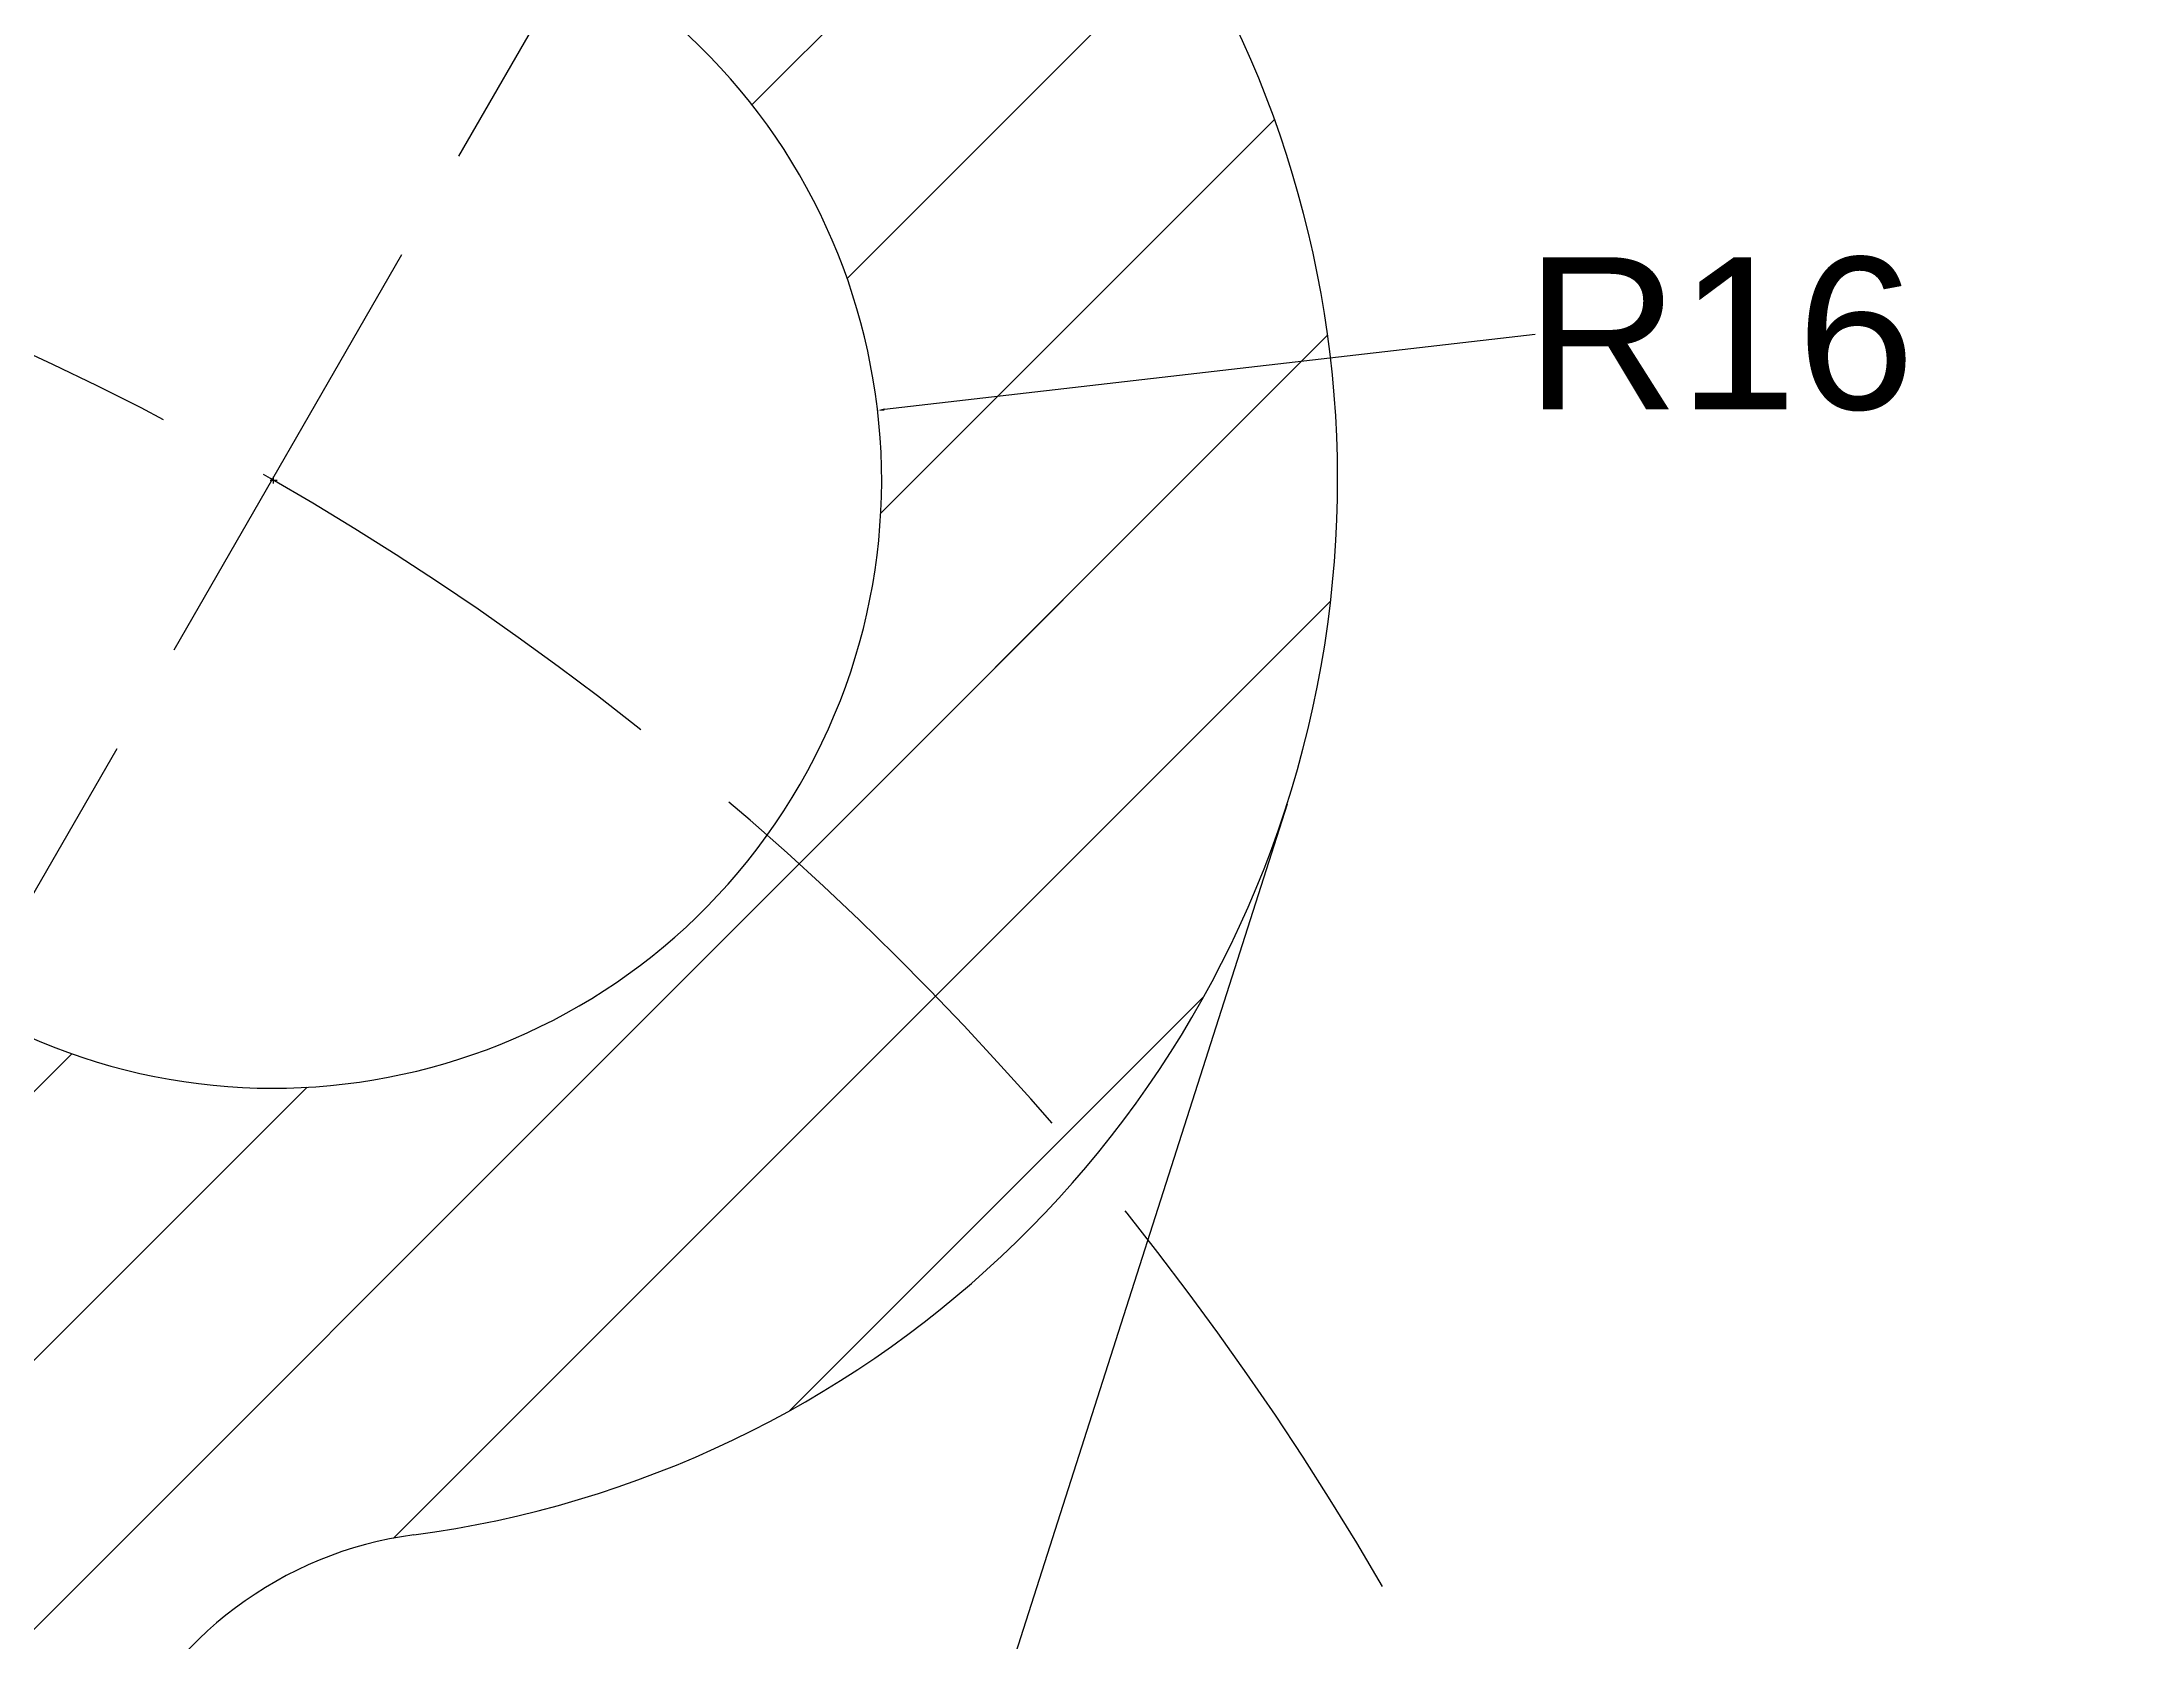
# Model space of a CAD drawing. Header units: inches. Extents: x 1 to 194, y -37 to 240.
# Drawn here: x 123.9 to 179.2, y 158.7 to 200.8 of the extents above; entities that cross this region are included whole.
import ezdxf

# ---------------------------------------------------------------- set-up
doc = ezdxf.new("R2010")
doc.units = ezdxf.units.IN
doc.header["$MEASUREMENT"] = 0
doc.linetypes.add('ACAD_ISO02W100', pattern=[15, 12, -3])
doc.layers.add('Dim', color=50, linetype='Continuous')
doc.layers.add('Dotted Line', color=70, linetype='ACAD_ISO02W100')
doc.styles.get("Standard").update_dxf_attribs({"font": 'arial.ttf'})
doc.dimstyles.get("Standard").update_dxf_attribs({"dimtxt": 0.18, "dimasz": 0.18, "dimexe": 0.18, "dimexo": 0.0625, "dimgap": 0.09, "dimtad": 0, "dimtih": 1, "dimtoh": 1, "dimdec": 4, "dimzin": 0, "dimdsep": 46, "dimtxsty": 'Standard', "dimcen": 0.09, "dimadec": 0, "dimazin": 0, "dimtfac": 1, "dimtdec": 4, "dimtofl": 0, "dimtmove": 0, "dimatfit": 3, "dimfxl": 1, "dimtolj": 1, "dimtzin": 0, "dimarcsym": 0})

# ---------------------------------------------------------------- blocks, each defined once
blk = doc.blocks.new('*D1')
at = {"layer": 'Defpoints', "color": 0, "transparency": 16777216}
for p in [(145.894, 191.118), (130, 189.282)]:
    blk.add_point(p, dxfattribs=at)
at = {"layer": 'Dim', "color": 0, "lineweight": -2, "transparency": 16777216}
for p, q in [((163.203, 193.118), (146.073, 191.139)), ((129.91, 189.282), (130.09, 189.282)), ((130, 189.192), (130, 189.372))]:
    blk.add_line(p, q, dxfattribs=at)
at = {"layer": 'Dim', "color": 0, "transparency": 16777216}
blk.add_solid([(146.07, 191.169), (146.077, 191.109), (145.894, 191.118)], dxfattribs=at)
at = {"layer": 'Dim', "color": 0, "transparency": 16777216, "insert": (168.07, 193.118), "char_height": 0.18, "attachment_point": 5}
blk.add_mtext('\\A1;{\\H22.22222x;R16}', dxfattribs=at)
blk = doc.blocks.new('*D9')
at = {"layer": 'Defpoints', "color": 0, "transparency": 16777216}
for p in [(90, 239.916), (24.422, 233.601), (114.925, -21.533), (179.171, -34.656), (90, -36.628)]:
    blk.add_point(p, dxfattribs=at)
at = {"layer": 'Dim', "color": 0, "lineweight": -2, "transparency": 16777216}
for start, end in [(286.65321, 299.90748), (270.0718, 283.33891)]:
    blk.add_arc((90, 119.922), 143.634, start, end, dxfattribs=at)
at = {"layer": 'Dim', "color": 0, "transparency": 16777216}
for points in [[(161.601, -4.559), (161.631, -4.611), (161.772, -4.495)], [(90.18, -23.742), (90.18, -23.682), (90, -23.712)]]:
    blk.add_solid(points, dxfattribs=at)
at = {"layer": 'Dim', "color": 0, "transparency": 16777216, "insert": (127.15, -18.825), "char_height": 0.18, "attachment_point": 5}
blk.add_mtext('\\A1;{\\H22.22222x;30°}', dxfattribs=at)
blk = doc.blocks.new('*D10')
at = {"layer": 'Defpoints', "color": 0, "transparency": 16777216}
for p in [(90, 239.916), (155.842, 234.191), (40.862, -15.166), (0.67, -34.926), (90, -36.628)]:
    blk.add_point(p, dxfattribs=at)
at = {"layer": 'Dim', "color": 0, "lineweight": -2, "transparency": 16777216}
for start, end in [(240.10408, 253.35483), (256.66474, 269.92829)]:
    blk.add_arc((90, 120), 143.82, start, end, dxfattribs=at)
at = {"layer": 'Dim', "color": 0, "transparency": 16777216}
for points in [[(18.301, -4.709), (18.331, -4.657), (18.16, -4.593)], [(89.82, -23.79), (89.82, -23.85), (90, -23.821)]]:
    blk.add_solid(points, dxfattribs=at)
at = {"layer": 'Dim', "color": 0, "transparency": 16777216, "insert": (52.816, -18.931), "char_height": 0.18, "attachment_point": 5}
blk.add_mtext('\\A1;{\\H22.22222x;30°}', dxfattribs=at)

msp = doc.modelspace()

# ---------------------------------------------------------------- hatches: boundary and pattern name
h = msp.add_hatch()
h.set_pattern_fill('ANSI31', color=256, scale=40)
h.paths.add_polyline_path([(126.82363, 145.86543, -0.56297542), (133.68912, 161.52612, 0.1869208), (151.42452, 171.25455, 0.03788729), (142.98695, 179.93649, -0.38517039), (122, 175.42563, 0.1316525), (90, 184), (90, 133, -0.41421356), (103, 120), (135, 120, 0.15429323)])
h.paths.add_polyline_path([(144, 213.53074, 0.1316525), (90, 228), (90, 216, -0.1316525), (138, 203.13844, -0.44386569), (142.98695, 179.93649, -0.03788729), (151.42452, 171.25455, 0.46672556)])
h.paths.add_polyline_path([(90, 216), (90, 228, 0.1316525), (36, 213.53074, 0.46672556), (28.57548, 171.25455, -0.03788729), (37.01305, 179.93649, -0.44386569), (42, 203.13844, -0.1316525)])
h.paths.add_polyline_path([(37.01305, 60.06351, -0.03788729), (28.57548, 68.74545, 0.46672556), (36, 26.46926, 0.1316525), (90, 12), (90, 24, -0.1316525), (42, 36.86156, -0.44386569)])
h.paths.add_polyline_path([(144, 26.46926, 0.46672556), (151.42452, 68.74545, -0.03788729), (142.98695, 60.06351, -0.44386569), (138, 36.86156, -0.1316525), (90, 24), (90, 12, 0.1316525)])
h = msp.add_hatch()
h.set_pattern_fill('ANSI31', color=256, scale=40)
h.paths.add_polyline_path([(53.17637, 145.86543, 0.56297542), (46.31088, 161.52612, -0.1869208), (28.57548, 171.25455, -0.03788729), (37.01305, 179.93649, 0.38517039), (58, 175.42563, -0.1316525), (90, 184), (90, 133, 0.41421356), (77, 120), (45, 120, -0.15429323)])
h.paths.add_polyline_path([(36, 213.53074, -0.1316525), (90, 228), (90, 216, 0.1316525), (42, 203.13844, 0.44386569), (37.01305, 179.93649, 0.03788729), (28.57548, 171.25455, -0.46672556)])
h.paths.add_polyline_path([(90, 216), (90, 228, -0.1316525), (144, 213.53074, -0.46672556), (151.42452, 171.25455, 0.03788729), (142.98695, 179.93649, 0.44386569), (138, 203.13844, 0.1316525)])
h.paths.add_polyline_path([(142.98695, 60.06351, 0.03788729), (151.42452, 68.74545, -0.46672556), (144, 26.46926, -0.1316525), (90, 12), (90, 24, 0.1316525), (138, 36.86156, 0.44386569)])
h.paths.add_polyline_path([(36, 26.46926, -0.46672556), (28.57548, 68.74545, 0.03788729), (37.01305, 60.06351, 0.44386569), (42, 36.86156, 0.1316525), (90, 24), (90, 12, -0.1316525)])
h = msp.add_hatch()
h.set_pattern_fill('ANSI31', color=256, scale=40)
h.paths.add_polyline_path([(126.82363, 94.13457, 0.56297542), (133.68912, 78.47388, -0.1869208), (151.42452, 68.74545, -0.03788729), (142.98695, 60.06351, 0.38517039), (122, 64.57437, -0.1316525), (90, 56), (90, 107, 0.41421356), (103, 120), (135, 120, -0.15429323)])
h.paths.add_polyline_path([(144, 26.46926, -0.1316525), (90, 12), (90, 24, 0.1316525), (138, 36.86156, 0.44386569), (142.98695, 60.06351, 0.03788729), (151.42452, 68.74545, -0.46672556)])
h.paths.add_polyline_path([(90, 24), (90, 12, -0.1316525), (36, 26.46926, -0.46672556), (28.57548, 68.74545, 0.03788729), (37.01305, 60.06351, 0.44386569), (42, 36.86156, 0.1316525)])
h.paths.add_polyline_path([(37.01305, 179.93649, 0.03788729), (28.57548, 171.25455, -0.46672556), (36, 213.53074, -0.1316525), (90, 228), (90, 216, 0.1316525), (42, 203.13844, 0.44386569)])
h.paths.add_polyline_path([(144, 213.53074, -0.46672556), (151.42452, 171.25455, 0.03788729), (142.98695, 179.93649, 0.44386569), (138, 203.13844, 0.1316525), (90, 216), (90, 228, -0.1316525)])
h = msp.add_hatch()
h.set_pattern_fill('ANSI31', color=256, scale=40)
h.paths.add_polyline_path([(53.17637, 94.13457, -0.56297542), (46.31088, 78.47388, 0.1869208), (28.57548, 68.74545, 0.03788729), (37.01305, 60.06351, -0.38517039), (58, 64.57437, 0.1316525), (90, 56), (90, 107, -0.41421356), (77, 120), (45, 120, 0.15429323)])
h.paths.add_polyline_path([(36, 26.46926, 0.1316525), (90, 12), (90, 24, -0.1316525), (42, 36.86156, -0.44386569), (37.01305, 60.06351, -0.03788729), (28.57548, 68.74545, 0.46672556)])
h.paths.add_polyline_path([(90, 24), (90, 12, 0.1316525), (144, 26.46926, 0.46672556), (151.42452, 68.74545, -0.03788729), (142.98695, 60.06351, -0.44386569), (138, 36.86156, -0.1316525)])
h.paths.add_polyline_path([(142.98695, 179.93649, -0.03788729), (151.42452, 171.25455, 0.46672556), (144, 213.53074, 0.1316525), (90, 228), (90, 216, -0.1316525), (138, 203.13844, -0.44386569)])
h.paths.add_polyline_path([(36, 213.53074, 0.46672556), (28.57548, 171.25455, -0.03788729), (37.01305, 179.93649, -0.44386569), (42, 203.13844, -0.1316525), (90, 216), (90, 228, 0.1316525)])

# ---------------------------------------------------------------- linework, layer by layer
msp.add_line((156.6699, 180.75463), (132.86233, 106.29524))
for centre, radius, start, end in [((130, 189.28203), 28, 277.57097, 60), ((130, 189.28203), 16, 240, 60), ((135.00666, 151.6133), 10, 97.57097, 215.084736)]:
    msp.add_arc(centre, radius, start, end)
at = {"layer": 'Dotted Line'}
msp.add_line((155.84247, 234.19096), (2.14213, -32.3735), dxfattribs=at)
msp.add_arc((90, 120), 80, 30.1369384, 90, dxfattribs=at)

# ---------------------------------------------------------------- dimensions: what is measured, and where the dimension line sits
at = {"layer": 'Dim'}
for base, line2, picture, middle in [((40.86154, -15.16565), ((155.84247, 234.19096), (0.67027, -34.92618)), '*D10', (52.81587, -18.93051)), ((114.92473, -21.533), ((24.42212, 233.60098), (179.17119, -34.65623)), '*D9', (127.15012, -18.82463))]:
    dim = msp.add_angular_dim_2l(base=base, line1=((90, 239.91576), (90, -36.62792)), line2=line2, text='{\\H22.22222x;<>}', dimstyle='Standard', dxfattribs=at)
    dim.commit()
    dim.dimension.update_dxf_attribs({"geometry": picture, "text_midpoint": middle})
dim = msp.add_radius_dim(center=(130, 189.28203), mpoint=(145.89429, 191.11821), text='{\\H22.22222x;R16}', dimstyle='Standard', dxfattribs=at)
dim.commit()
dim.dimension.update_dxf_attribs({"geometry": '*D1', "text_midpoint": (163.20256, 193.11774), "dimtype": 164})

doc.saveas('drawing.dxf')
